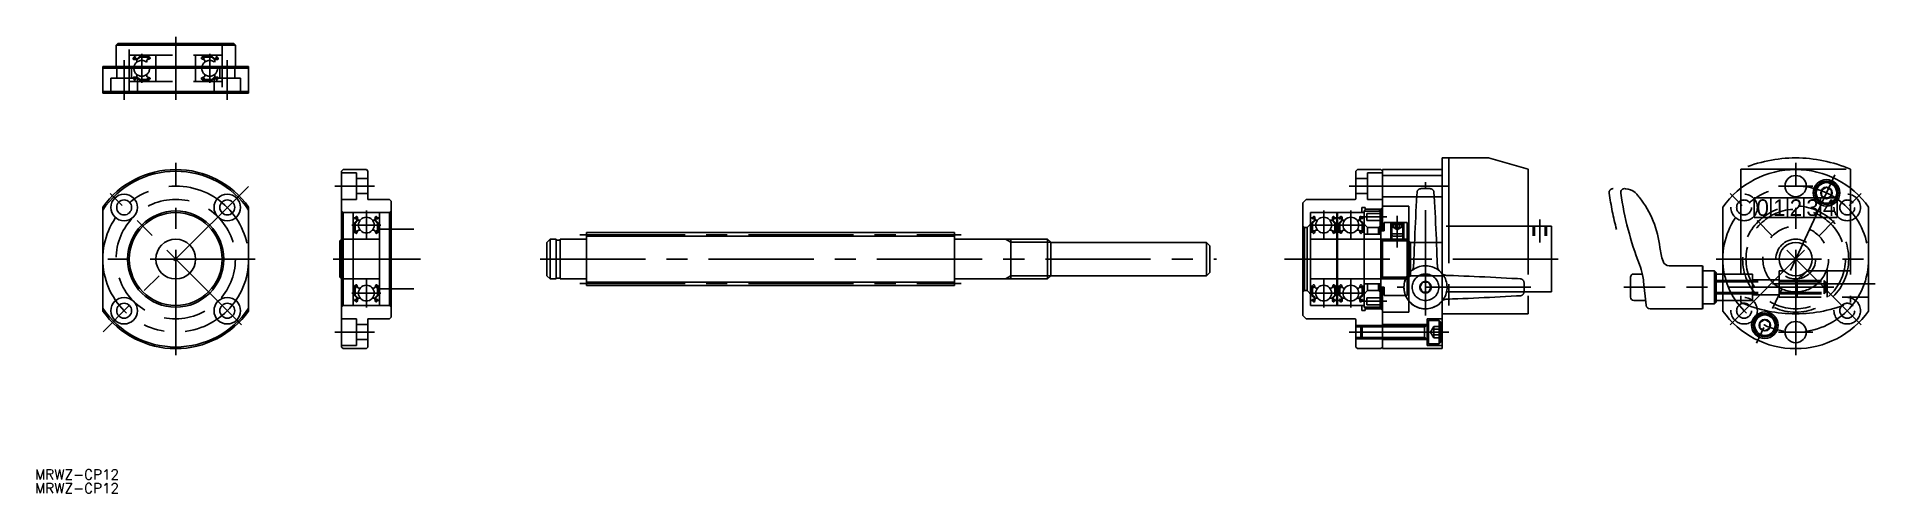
# Model space of a CAD drawing. Extents: x -42 to 513, y -71 to 67.
import ezdxf

# ---------------------------------------------------------------- set-up
doc = ezdxf.new("R2010")
doc.units = 0
for name, pattern in [('CENTER', [50.8, 31.75, -6.35, 6.35, -6.35]), ('DASHED', [19.05, 12.7, -6.35]), ('PHANTOM', [63.5, 31.75, -6.35, 6.35, -6.35, 6.35, -6.35])]:
    doc.linetypes.add(name, pattern=pattern)
doc.layers.get('0').update_dxf_attribs({"linetype": 'CONTINUOUS'})
doc.layers.add('CENTER', color=1, linetype='CENTER')
doc.styles.add('MS_明朝', font='txt', dxfattribs={"height": 2.5})
doc.styles.get("Standard").update_dxf_attribs({"font": 'txt.shx', "height": 3, "bigfont": 'bigfont.shx'})

msp = doc.modelspace()

# ---------------------------------------------------------------- linework, layer by layer
at = {"color": 7, "linetype": 'CONTINUOUS'}
for p, q in [((-18, 64.5), (-17.5, 65)), ((-18, 64.5), (18, 64.5)), ((-18, 64.5), (-18, 58)), ((-17.5, 65), (17.5, 65)), ((17.5, 65), (18, 64.5)), ((18, 64.5), (18, 58)), ((-22, 58), (22, 58)), ((-22, 50), (-22, 58)), ((22, 57.5), (-22, 57.5)), ((22, 58), (22, 50)), ((-22, 50.5), (22, 50.5)), ((-22, 50), (22, 50)), ((50.5, 27), (50, 26.5)), ((50, 26.5), (50, -26.5)), ((54.5, 26), (50, 26)), ((50.5, 27), (57.5, 27)), ((54.5, 26), (54.5, 18)), ((54.5, 24.25), (58, 24.25)), ((57.5, 27), (58, 26.5)), ((58, 26.5), (58, 18)), ((356.5, 27), (356, 26.5)), ((356, 26.5), (356, 18.3)), ((359.5, 24.25), (356, 24.25)), ((363.5, 27), (356.5, 27)), ((359.5, 18), (359.5, 26)), ((364, 26), (359.5, 26)), ((364, 26.5), (363.5, 27)), ((364, 8.5), (364, 27)), ((364, 27), (382, 27)), ((364, 25.2), (382, 25.2)), ((382, 27), (382, -27)), ((54.5, 18), (50, 18)), ((54.5, 19.75), (58, 19.75)), ((64.5, 18), (58, 18)), ((64.5, 18), (65, 17.5)), ((65, 17.5), (65, -17.5)), ((340, 17), (341, 18)), ((340, -17), (340, 17)), ((341, 18), (355.7, 18)), ((359.5, 19.75), (356, 19.75)), ((364, 18), (359.5, 18)), ((364, 18.8), (382, 18.8)), ((437.29, 21.21), (438.1, 21.07)), ((497.96, 21.67), (496.46, 20.8)), ((496.46, 20.8), (496.46, 19.07)), ((496.46, 19.07), (497.96, 18.21)), ((499.46, 20.8), (497.96, 21.67)), ((497.96, 18.21), (499.46, 19.07)), ((499.46, 19.07), (499.46, 20.8)), ((-22, 15.65), (-22, -15.65)), ((22, -15.65), (22, 15.65)), ((50.5, 14), (50, 14.5)), ((50.5, 14), (64.5, 14)), ((50.5, 14), (50.5, -14)), ((53.5, 13.7), (53.5, -13.7)), ((53.6, 12.45), (54.06, 12.45)), ((54.68, 11.68), (53.93, 10.93)), ((54.06, 12.45), (54.31, 12.75)), ((54.24, 12.04), (54.08, 12.17)), ((54.88, 11.6), (54.13, 10.85)), ((54.21, 12.32), (54.46, 12.62)), ((54.37, 12.19), (54.21, 12.32)), ((54.24, 12.04), (54.37, 12.19)), ((54.64, 12.56), (54.68, 11.68)), ((54.84, 12.58), (54.9, 11.84)), ((54.88, 12.07), (54.88, 11.6)), ((55, 11.75), (55.65, 11.75)), ((60, 11.75), (59.35, 11.75)), ((60.16, 12.58), (60.1, 11.84)), ((60.12, 12.07), (60.12, 11.6)), ((60.12, 11.6), (60.87, 10.85)), ((60.36, 12.56), (60.32, 11.68)), ((60.32, 11.68), (61.07, 10.93)), ((60.79, 12.32), (60.54, 12.62)), ((60.63, 12.19), (60.79, 12.32)), ((60.76, 12.04), (60.63, 12.19)), ((60.94, 12.45), (60.69, 12.75)), ((60.76, 12.04), (60.92, 12.17)), ((61.4, 12.45), (60.94, 12.45)), ((61.5, 13.7), (61.5, -13.7)), ((64.5, 14), (65, 14.5)), ((64.5, -14), (64.5, 14)), ((342.3, 14), (358.5, 14)), ((342.3, 14), (342.3, -14)), ((342.4, 12.45), (342.86, 12.45)), ((343.48, 11.68), (342.73, 10.93)), ((342.86, 12.45), (343.11, 12.75)), ((343.04, 12.04), (342.88, 12.17)), ((343.68, 11.6), (342.93, 10.85)), ((343.01, 12.32), (343.26, 12.62)), ((343.17, 12.19), (343.01, 12.32)), ((343.04, 12.04), (343.17, 12.19)), ((343.44, 12.56), (343.48, 11.68)), ((343.64, 12.58), (343.7, 11.84)), ((343.68, 12.07), (343.68, 11.6)), ((343.8, 11.75), (344.45, 11.75)), ((348.8, 11.75), (348.15, 11.75)), ((348.96, 12.58), (348.9, 11.84)), ((348.92, 12.07), (348.92, 11.6)), ((348.92, 11.6), (349.67, 10.85)), ((349.16, 12.56), (349.12, 11.68)), ((349.12, 11.68), (349.87, 10.93)), ((349.59, 12.32), (349.34, 12.62)), ((349.43, 12.19), (349.59, 12.32)), ((349.56, 12.04), (349.43, 12.19)), ((349.74, 12.45), (349.49, 12.75)), ((349.56, 12.04), (349.72, 12.17)), ((350.2, 12.45), (349.74, 12.45)), ((350.3, 13.7), (350.3, -13.7)), ((350.5, 13.7), (350.5, -13.7)), ((350.6, 12.45), (351.06, 12.45)), ((351.68, 11.68), (350.93, 10.93)), ((351.06, 12.45), (351.31, 12.75)), ((351.24, 12.04), (351.08, 12.17)), ((351.88, 11.6), (351.13, 10.85)), ((351.21, 12.32), (351.46, 12.62)), ((351.37, 12.19), (351.21, 12.32)), ((351.24, 12.04), (351.37, 12.19)), ((351.64, 12.56), (351.68, 11.68)), ((351.84, 12.58), (351.9, 11.84)), ((351.88, 12.07), (351.88, 11.6)), ((352, 11.75), (352.65, 11.75)), ((357, 11.75), (356.35, 11.75)), ((357.16, 12.58), (357.1, 11.84)), ((357.12, 12.07), (357.12, 11.6)), ((357.12, 11.6), (357.87, 10.85)), ((357.36, 12.56), (357.32, 11.68)), ((357.32, 11.68), (358.07, 10.93)), ((357.79, 12.32), (357.54, 12.62)), ((357.63, 12.19), (357.79, 12.32)), ((357.76, 12.04), (357.63, 12.19)), ((357.94, 12.45), (357.69, 12.75)), ((357.76, 12.04), (357.92, 12.17)), ((357.8, 15.5), (357.8, 14)), ((357.8, 15.5), (358.8, 15.5)), ((358.4, 12.45), (357.94, 12.45)), ((358.5, 14.5), (359, 15)), ((358.5, 14.5), (358.5, -14.5)), ((358.8, 15.5), (358.8, 14.8)), ((362.8, 15), (359, 15)), ((359.3, 13.75), (363.3, 13.75)), ((359.3, 13.75), (359.3, 11.65)), ((359.3, 11.65), (363.3, 11.65)), ((363.3, 14.5), (362.8, 15)), ((363.3, 14.5), (363.3, 7.5)), ((363.3, 14.46), (363.5, 14.46)), ((363.5, 15), (364, 15.5)), ((363.5, 15), (363.5, -15)), ((363.5, -15), (363.5, 15)), ((372, 16), (364, 16)), ((372, 16), (372, -16)), ((466.67, -15.65), (466.67, 15.65)), ((510.67, 15.65), (510.67, -15.65)), ((53.7, 8.15), (54, 8.15)), ((61.2, 6), (53.8, 6)), ((53.93, 10.93), (53.93, 8.55)), ((54, 8.15), (54.28, 7.82)), ((54.13, 10.85), (54.13, 8.55)), ((54.58, 8.55), (54.13, 8.55)), ((54.13, 8.35), (54.58, 8.35)), ((54.43, 7.75), (54.49, 7.75)), ((54.58, 8.35), (54.58, 8.55)), ((54.68, 7.88), (54.95, 8.62)), ((55.14, 8.75), (55.65, 8.75)), ((59.86, 8.75), (59.35, 8.75)), ((60.32, 7.88), (60.05, 8.62)), ((60.42, 8.55), (60.87, 8.55)), ((60.42, 8.35), (60.42, 8.55)), ((60.87, 8.35), (60.42, 8.35)), ((60.57, 7.75), (60.51, 7.75)), ((61, 8.15), (60.72, 7.82)), ((60.87, 10.85), (60.87, 8.55)), ((61.3, 8.15), (61, 8.15)), ((61.07, 10.93), (61.07, 8.55)), ((111.94, 5), (112.94, 6)), ((112.94, 6), (112.94, -6)), ((112.94, 6), (114.79, 6)), ((114.79, -6), (114.79, 6)), ((115.94, 5.75), (114.79, 5.75)), ((115.94, -6), (115.94, 6)), ((115.94, 6), (123.64, 6)), ((123.94, -8), (123.94, 8)), ((234.94, 8), (123.94, 8)), ((123.94, 6.3), (123.94, 8)), ((234.94, 8), (234.94, -8)), ((235.24, 6), (262.99, 6)), ((251.94, -6), (251.94, 6)), ((262.99, 6), (262.99, -6)), ((262.99, 6), (263.94, 5.05)), ((340.5, 9.5), (340, 10)), ((340.5, -9.5), (340.5, 9.5)), ((340.5, 9.5), (341.3, 9.5)), ((341.3, 9.5), (342.3, 10.5)), ((341.3, -9.5), (341.3, 9.5)), ((342.5, 8.15), (342.8, 8.15)), ((350, 6), (342.6, 6)), ((342.73, 10.93), (342.73, 8.55)), ((342.8, 8.15), (343.08, 7.82)), ((342.93, 10.85), (342.93, 8.55)), ((343.38, 8.55), (342.93, 8.55)), ((342.93, 8.35), (343.38, 8.35)), ((343.23, 7.75), (343.29, 7.75)), ((343.38, 8.35), (343.38, 8.55)), ((343.48, 7.88), (343.75, 8.62)), ((343.94, 8.75), (344.45, 8.75)), ((348.66, 8.75), (348.15, 8.75)), ((349.12, 7.88), (348.85, 8.62)), ((349.22, 8.35), (349.22, 8.55)), ((349.22, 8.55), (349.67, 8.55)), ((349.67, 8.35), (349.22, 8.35)), ((349.37, 7.75), (349.31, 7.75)), ((349.8, 8.15), (349.52, 7.82)), ((349.67, 10.85), (349.67, 8.55)), ((350.1, 8.15), (349.8, 8.15)), ((349.87, 10.93), (349.87, 8.55)), ((350.3, 8), (350.5, 8)), ((350.3, 6), (350.5, 6)), ((350.7, 8.15), (351, 8.15)), ((358.2, 6), (350.8, 6)), ((350.93, 10.93), (350.93, 8.55)), ((351, 8.15), (351.28, 7.82)), ((351.13, 10.85), (351.13, 8.55)), ((351.58, 8.55), (351.13, 8.55)), ((351.13, 8.35), (351.58, 8.35)), ((351.43, 7.75), (351.49, 7.75)), ((351.58, 8.35), (351.58, 8.55)), ((351.68, 7.88), (351.95, 8.62)), ((352.14, 8.75), (352.65, 8.75)), ((356.86, 8.75), (356.35, 8.75)), ((357.32, 7.88), (357.05, 8.62)), ((357.42, 8.35), (357.42, 8.55)), ((357.42, 8.55), (357.87, 8.55)), ((357.87, 8.35), (357.42, 8.35)), ((357.57, 7.75), (357.51, 7.75)), ((358, 8.15), (357.72, 7.82)), ((357.87, 10.85), (357.87, 8.55)), ((358.3, 8.15), (358, 8.15)), ((358.07, 10.93), (358.07, 8.55)), ((359.5, 9.5), (358.5, 10.5)), ((358.5, 7.5), (363.5, 7.5)), ((358.5, 6), (363.5, 6)), ((359.5, 9.5), (362.8, 9.5)), ((359.5, 9.5), (359.5, 7.5)), ((362.8, 9.5), (363.3, 10)), ((362.8, 9.5), (362.8, 7.5)), ((363.5, 8.5), (364.5, 8.5)), ((363.5, 6), (364.04, 5.46)), ((364.5, 11), (371.5, 11)), ((364.5, 11), (364.5, 8.5)), ((366.88, 10.88), (366.5, 10.5)), ((370.5, 10.5), (366.5, 10.5)), ((366.5, 10.5), (366.5, 7.63)), ((370.5, 7.63), (366.5, 7.63)), ((367.25, 6.88), (366.5, 7.63)), ((366.88, 11), (366.88, 10.88)), ((366.88, 10.88), (370.12, 10.88)), ((366.88, 7.25), (366.88, 5.46)), ((367.25, 6.88), (369.75, 6.88)), ((369.75, 6.88), (370.5, 7.63)), ((370.12, 11), (370.12, 10.88)), ((370.12, 10.88), (370.5, 10.5)), ((370.12, 7.25), (370.12, 5.46)), ((370.5, 10.5), (370.5, 7.63)), ((371.5, 11), (371.5, -11)), ((111.94, -5), (111.94, 5)), ((263.94, -5.05), (263.94, 5.05)), ((263.94, 5), (310.94, 5)), ((310.94, 5), (310.94, -5)), ((310.94, 5), (311.94, 4)), ((311.94, -4), (311.94, 4)), ((364.04, 5.46), (371.5, 5.46)), ((364.04, 5.46), (364.04, -5.46)), ((372.5, 5), (372, 5.5)), ((372.5, 5), (382, 5)), ((372.5, 5), (372.5, -5)), ((111.94, -5), (112.94, -6)), ((262.99, -6), (263.94, -5.05)), ((310.94, -5), (263.94, -5)), ((310.94, -5), (311.94, -4)), ((363.5, -6), (364.04, -5.46)), ((364.04, -5.46), (371.5, -5.46)), ((372.5, -5), (372, -5.5)), ((372.5, -5), (382, -5)), ((438.87, -11.5), (438.87, -5.5)), ((439.87, -4.5), (442.42, -4.5)), ((460.58, -2), (450.54, -2)), ((460.58, -15), (460.58, -2)), ((460.67, -2.2), (460.58, -2)), ((460.67, -2.2), (460.67, -14.8)), ((464.17, -3.5), (460.67, -3.5)), ((464.17, -13.5), (464.17, -3.5)), ((464.67, -4), (464.17, -3.5)), ((464.67, -4), (464.67, -13)), ((466.67, -4.5), (464.67, -4.5)), ((53.7, -8.15), (54, -8.15)), ((61.2, -6), (53.8, -6)), ((53.93, -10.93), (53.93, -8.55)), ((54.68, -11.68), (53.93, -10.93)), ((54, -8.15), (54.28, -7.82)), ((54.13, -8.35), (54.58, -8.35)), ((54.13, -10.85), (54.13, -8.55)), ((54.58, -8.55), (54.13, -8.55)), ((54.88, -11.6), (54.13, -10.85)), ((54.43, -7.75), (54.49, -7.75)), ((54.58, -8.35), (54.58, -8.55)), ((54.68, -7.88), (54.95, -8.62)), ((55.14, -8.75), (55.65, -8.75)), ((59.86, -8.75), (59.35, -8.75)), ((60.32, -7.88), (60.05, -8.62)), ((60.12, -11.6), (60.87, -10.85)), ((60.32, -11.68), (61.07, -10.93)), ((60.42, -8.35), (60.42, -8.55)), ((60.87, -8.35), (60.42, -8.35)), ((60.42, -8.55), (60.87, -8.55)), ((60.57, -7.75), (60.51, -7.75)), ((61, -8.15), (60.72, -7.82)), ((60.87, -10.85), (60.87, -8.55)), ((61.3, -8.15), (61, -8.15)), ((61.07, -10.93), (61.07, -8.55)), ((114.79, -6), (112.94, -6)), ((115.94, -5.75), (114.79, -5.75)), ((123.64, -6), (115.94, -6)), ((234.94, -8), (123.94, -8)), ((234.94, -8), (234.94, -6.3)), ((235.24, -6), (262.99, -6)), ((340.5, -9.5), (340, -10)), ((340.5, -9.5), (341.3, -9.5)), ((341.3, -9.5), (342.3, -10.5)), ((342.5, -8.15), (342.8, -8.15)), ((350, -6), (342.6, -6)), ((342.73, -10.93), (342.73, -8.55)), ((343.48, -11.68), (342.73, -10.93)), ((342.8, -8.15), (343.08, -7.82)), ((342.93, -8.35), (343.38, -8.35)), ((343.38, -8.55), (342.93, -8.55)), ((342.93, -10.85), (342.93, -8.55)), ((343.68, -11.6), (342.93, -10.85)), ((343.23, -7.75), (343.29, -7.75)), ((343.38, -8.35), (343.38, -8.55)), ((343.48, -7.88), (343.75, -8.62)), ((343.94, -8.75), (344.45, -8.75)), ((348.66, -8.75), (348.15, -8.75)), ((349.12, -7.88), (348.85, -8.62)), ((348.92, -11.6), (349.67, -10.85)), ((349.12, -11.68), (349.87, -10.93)), ((349.22, -8.35), (349.22, -8.55)), ((349.67, -8.35), (349.22, -8.35)), ((349.22, -8.55), (349.67, -8.55)), ((349.37, -7.75), (349.31, -7.75)), ((349.8, -8.15), (349.52, -7.82)), ((349.67, -10.85), (349.67, -8.55)), ((350.1, -8.15), (349.8, -8.15)), ((349.87, -10.93), (349.87, -8.55)), ((350.3, -6), (350.5, -6)), ((350.3, -8), (350.5, -8)), ((350.7, -8.15), (351, -8.15)), ((358.2, -6), (350.8, -6)), ((350.93, -10.93), (350.93, -8.55)), ((351.68, -11.68), (350.93, -10.93)), ((351, -8.15), (351.28, -7.82)), ((351.13, -8.35), (351.58, -8.35)), ((351.58, -8.55), (351.13, -8.55)), ((351.13, -10.85), (351.13, -8.55)), ((351.88, -11.6), (351.13, -10.85)), ((351.43, -7.75), (351.49, -7.75)), ((351.58, -8.35), (351.58, -8.55)), ((351.68, -7.88), (351.95, -8.62)), ((352.14, -8.75), (352.65, -8.75)), ((356.86, -8.75), (356.35, -8.75)), ((357.32, -7.88), (357.05, -8.62)), ((357.12, -11.6), (357.87, -10.85)), ((357.32, -11.68), (358.07, -10.93)), ((357.42, -8.35), (357.42, -8.55)), ((357.87, -8.35), (357.42, -8.35)), ((357.42, -8.55), (357.87, -8.55)), ((357.57, -7.75), (357.51, -7.75)), ((358, -8.15), (357.72, -7.82)), ((357.87, -10.85), (357.87, -8.55)), ((358.3, -8.15), (358, -8.15)), ((358.07, -10.93), (358.07, -8.55)), ((358.5, -6), (363.5, -6)), ((358.5, -7.5), (363.5, -7.5)), ((359.5, -9.5), (358.5, -10.5)), ((359.5, -9.5), (359.5, -7.5)), ((359.5, -9.5), (362.8, -9.5)), ((362.8, -9.5), (362.8, -7.5)), ((362.8, -9.5), (363.3, -10)), ((363.3, -14.5), (363.3, -7.5)), ((363.5, -8.5), (364.5, -8.5)), ((364, -27), (364, -8.5)), ((364.5, -8.5), (364.5, -11)), ((364.5, -11), (371.5, -11)), ((443.55, -13.93), (442.79, -6.75)), ((50.5, -14), (50, -14.5)), ((64.5, -14), (50.5, -14)), ((53.6, -12.45), (54.06, -12.45)), ((54.06, -12.45), (54.31, -12.75)), ((54.24, -12.04), (54.08, -12.17)), ((54.37, -12.19), (54.21, -12.32)), ((54.21, -12.32), (54.46, -12.62)), ((54.24, -12.04), (54.37, -12.19)), ((54.64, -12.56), (54.68, -11.68)), ((54.84, -12.58), (54.9, -11.84)), ((54.88, -12.07), (54.88, -11.6)), ((55, -11.75), (55.65, -11.75)), ((60, -11.75), (59.35, -11.75)), ((60.16, -12.58), (60.1, -11.84)), ((60.12, -12.07), (60.12, -11.6)), ((60.36, -12.56), (60.32, -11.68)), ((60.79, -12.32), (60.54, -12.62)), ((60.76, -12.04), (60.63, -12.19)), ((60.63, -12.19), (60.79, -12.32)), ((60.94, -12.45), (60.69, -12.75)), ((60.76, -12.04), (60.92, -12.17)), ((61.4, -12.45), (60.94, -12.45)), ((64.5, -14), (65, -14.5)), ((342.3, -14), (358.5, -14)), ((342.4, -12.45), (342.86, -12.45)), ((342.86, -12.45), (343.11, -12.75)), ((343.04, -12.04), (342.88, -12.17)), ((343.17, -12.19), (343.01, -12.32)), ((343.01, -12.32), (343.26, -12.62)), ((343.04, -12.04), (343.17, -12.19)), ((343.44, -12.56), (343.48, -11.68)), ((343.64, -12.58), (343.7, -11.84)), ((343.68, -12.07), (343.68, -11.6)), ((343.8, -11.75), (344.45, -11.75)), ((348.8, -11.75), (348.15, -11.75)), ((348.96, -12.58), (348.9, -11.84)), ((348.92, -12.07), (348.92, -11.6)), ((349.16, -12.56), (349.12, -11.68)), ((349.59, -12.32), (349.34, -12.62)), ((349.56, -12.04), (349.43, -12.19)), ((349.43, -12.19), (349.59, -12.32)), ((349.74, -12.45), (349.49, -12.75)), ((349.56, -12.04), (349.72, -12.17)), ((350.2, -12.45), (349.74, -12.45)), ((350.6, -12.45), (351.06, -12.45)), ((351.06, -12.45), (351.31, -12.75)), ((351.24, -12.04), (351.08, -12.17)), ((351.37, -12.19), (351.21, -12.32)), ((351.21, -12.32), (351.46, -12.62)), ((351.24, -12.04), (351.37, -12.19)), ((351.64, -12.56), (351.68, -11.68)), ((351.84, -12.58), (351.9, -11.84)), ((351.88, -12.07), (351.88, -11.6)), ((352, -11.75), (352.65, -11.75)), ((357, -11.75), (356.35, -11.75)), ((357.16, -12.58), (357.1, -11.84)), ((357.12, -12.07), (357.12, -11.6)), ((357.36, -12.56), (357.32, -11.68)), ((357.79, -12.32), (357.54, -12.62)), ((357.76, -12.04), (357.63, -12.19)), ((357.63, -12.19), (357.79, -12.32)), ((357.94, -12.45), (357.69, -12.75)), ((357.76, -12.04), (357.92, -12.17)), ((357.8, -15.5), (357.8, -14)), ((357.8, -15.5), (358.8, -15.5)), ((358.4, -12.45), (357.94, -12.45)), ((358.5, -14.5), (359, -15)), ((358.8, -15.5), (358.8, -14.8)), ((362.8, -15), (359, -15)), ((359.3, -13.75), (359.3, -11.65)), ((359.3, -11.65), (363.3, -11.65)), ((359.3, -13.75), (363.3, -13.75)), ((363.3, -14.5), (362.8, -15)), ((363.3, -14.46), (363.5, -14.46)), ((363.5, -15), (364, -15.5)), ((372, -16), (364, -16)), ((439.87, -12.5), (443.4, -12.5)), ((444.74, -15), (460.58, -15)), ((460.58, -15), (460.67, -14.8)), ((464.17, -13.5), (460.67, -13.5)), ((464.67, -13), (464.17, -13.5)), ((466.67, -12.5), (464.67, -12.5)), ((54.5, -18), (50, -18)), ((54.5, -18), (54.5, -26)), ((54.5, -19.75), (58, -19.75)), ((64.5, -18), (58, -18)), ((58, -18), (58, -26.5)), ((65, -17.5), (64.5, -18)), ((341, -18), (340, -17)), ((341, -18), (355.7, -18)), ((356, -18.3), (356, -26.5)), ((356, -20.38), (357.5, -20.38)), ((357.88, -20), (357.5, -20.38)), ((357.5, -20.38), (357.5, -23.62)), ((357.88, -20), (357.88, -24)), ((377.3, -20), (357.88, -20)), ((377.5, -19.75), (364, -19.75)), ((376.7, -24), (376.7, -20)), ((377.5, -18), (382, -18)), ((377.5, -18), (377.5, -26)), ((377.9, -18.5), (377.5, -18.9)), ((377.9, -25.5), (377.9, -18.5)), ((381.1, -18.5), (377.9, -18.5)), ((381.1, -25.5), (381.1, -18.5)), ((381.1, -18.5), (381.5, -18.9)), ((381.5, -25.1), (381.5, -18.9)), ((479.37, -18.21), (477.87, -19.07)), ((477.87, -19.07), (477.87, -20.8)), ((477.87, -20.8), (479.37, -21.67)), ((480.87, -19.07), (479.37, -18.21)), ((479.37, -21.67), (480.87, -20.8)), ((480.87, -20.8), (480.87, -19.07)), ((54.5, -26), (50, -26)), ((50.5, -27), (50, -26.5)), ((57.5, -27), (50.5, -27)), ((54.5, -24.25), (58, -24.25)), ((58, -26.5), (57.5, -27)), ((356, -23.62), (357.5, -23.62)), ((356.5, -27), (356, -26.5)), ((363.5, -27), (356.5, -27)), ((357.5, -23.62), (357.88, -24)), ((377.3, -24), (357.88, -24)), ((363.5, -27), (364, -26.5)), ((377.5, -24.25), (364, -24.25)), ((382, -27), (364, -27)), ((377.5, -25.1), (377.9, -25.5)), ((377.5, -26), (382, -26)), ((381.1, -25.5), (377.9, -25.5)), ((381.5, -25.1), (381.1, -25.5))]:
    msp.add_line(p, q, dxfattribs=at)
at = {"color": 3, "linetype": 'DASHED'}
for p, q in [((-14, 64.5), (-14.5, 65)), ((-14, 50.5), (-14, 64.5)), ((-13.7, 61.5), (13.7, 61.5)), ((-12.45, 61.4), (-12.45, 60.94)), ((-11.68, 60.32), (-10.93, 61.07)), ((-10.93, 61.07), (-8.55, 61.07)), ((-8.15, 61.3), (-8.15, 61)), ((-6, 61.2), (-6, 53.8)), ((6, 61.2), (6, 53.8)), ((8.15, 61.3), (8.15, 61)), ((10.93, 61.07), (8.55, 61.07)), ((11.68, 60.32), (10.93, 61.07)), ((12.45, 61.4), (12.45, 60.94)), ((14, 64.5), (14.5, 65)), ((14, 64.5), (14, 50.5)), ((-17.81, 54.5), (-17.81, 58)), ((-13.31, 54.5), (-13.31, 58)), ((-12.45, 60.94), (-12.75, 60.69)), ((-12.32, 60.79), (-12.62, 60.54)), ((-12.58, 60.16), (-11.84, 60.1)), ((-12.56, 60.36), (-11.68, 60.32)), ((-12.19, 60.63), (-12.32, 60.79)), ((-12.04, 60.76), (-12.19, 60.63)), ((-12.04, 60.76), (-12.17, 60.92)), ((-12.07, 60.12), (-11.6, 60.12)), ((-11.75, 60), (-11.75, 59.35)), ((-11.75, 55), (-11.75, 55.65)), ((-11.6, 60.12), (-10.85, 60.87)), ((-10.85, 60.87), (-8.55, 60.87)), ((-8.75, 59.86), (-8.75, 59.35)), ((-8.75, 55.14), (-8.75, 55.65)), ((-7.88, 60.32), (-8.62, 60.05)), ((-8.55, 60.42), (-8.55, 60.87)), ((-8.35, 60.42), (-8.55, 60.42)), ((-8.35, 60.87), (-8.35, 60.42)), ((-8.15, 61), (-7.82, 60.72)), ((-7.75, 60.57), (-7.75, 60.51)), ((7.75, 60.57), (7.75, 60.51)), ((8.15, 61), (7.82, 60.72)), ((7.88, 60.32), (8.62, 60.05)), ((8.35, 60.87), (8.35, 60.42)), ((8.35, 60.42), (8.55, 60.42)), ((10.85, 60.87), (8.55, 60.87)), ((8.55, 60.42), (8.55, 60.87)), ((8.75, 59.86), (8.75, 59.35)), ((8.75, 55.14), (8.75, 55.65)), ((11.6, 60.12), (10.85, 60.87)), ((12.07, 60.12), (11.6, 60.12)), ((12.56, 60.36), (11.68, 60.32)), ((11.75, 60), (11.75, 59.35)), ((11.75, 55), (11.75, 55.65)), ((12.58, 60.16), (11.84, 60.1)), ((12.04, 60.76), (12.17, 60.92)), ((12.04, 60.76), (12.19, 60.63)), ((12.19, 60.63), (12.32, 60.79)), ((12.32, 60.79), (12.62, 60.54)), ((12.45, 60.94), (12.75, 60.69)), ((13.31, 54.5), (13.31, 58)), ((17.81, 54.5), (17.81, 58)), ((-19.56, 54.5), (-11.56, 54.5)), ((-19.56, 54.5), (-19.56, 50)), ((-14, 50.5), (-14.5, 50)), ((-13.7, 53.5), (13.7, 53.5)), ((-12.45, 54.06), (-12.75, 54.31)), ((-12.32, 54.21), (-12.62, 54.46)), ((-12.58, 54.84), (-11.84, 54.9)), ((-12.56, 54.64), (-11.68, 54.68)), ((-12.45, 53.6), (-12.45, 54.06)), ((-12.19, 54.37), (-12.32, 54.21)), ((-12.04, 54.24), (-12.19, 54.37)), ((-12.04, 54.24), (-12.17, 54.08)), ((-12.07, 54.88), (-11.6, 54.88)), ((-11.68, 54.68), (-10.93, 53.93)), ((-11.6, 54.88), (-10.85, 54.13)), ((-11.56, 54.5), (-11.56, 50)), ((-10.93, 53.93), (-8.55, 53.93)), ((-10.85, 54.13), (-8.55, 54.13)), ((-7.88, 54.68), (-8.62, 54.95)), ((-8.35, 54.58), (-8.55, 54.58)), ((-8.55, 54.58), (-8.55, 54.13)), ((-8.35, 54.13), (-8.35, 54.58)), ((-8.15, 54), (-7.82, 54.28)), ((-8.15, 53.7), (-8.15, 54)), ((-7.75, 54.43), (-7.75, 54.49)), ((7.75, 54.43), (7.75, 54.49)), ((8.15, 54), (7.82, 54.28)), ((7.88, 54.68), (8.62, 54.95)), ((8.15, 53.7), (8.15, 54)), ((8.35, 54.13), (8.35, 54.58)), ((8.35, 54.58), (8.55, 54.58)), ((8.55, 54.58), (8.55, 54.13)), ((10.85, 54.13), (8.55, 54.13)), ((10.93, 53.93), (8.55, 53.93)), ((11.6, 54.88), (10.85, 54.13)), ((11.68, 54.68), (10.93, 53.93)), ((19.56, 54.5), (11.56, 54.5)), ((11.56, 54.5), (11.56, 50)), ((12.07, 54.88), (11.6, 54.88)), ((12.56, 54.64), (11.68, 54.68)), ((12.58, 54.84), (11.84, 54.9)), ((12.04, 54.24), (12.19, 54.37)), ((12.04, 54.24), (12.17, 54.08)), ((12.19, 54.37), (12.32, 54.21)), ((12.32, 54.21), (12.62, 54.46)), ((12.45, 54.06), (12.75, 54.31)), ((12.45, 53.6), (12.45, 54.06)), ((14, 50.5), (14.5, 50)), ((19.56, 54.5), (19.56, 50)), ((367.35, 9.38), (367.35, 10.88)), ((367.35, 9.38), (369.65, 9.38)), ((368.5, 8.8), (367.5, 9.38)), ((367.92, 10.88), (367.92, 9.38)), ((369.5, 9.38), (368.5, 8.8)), ((369.08, 10.88), (369.08, 9.38)), ((369.65, 9.38), (369.65, 10.88)), ((475.67, -4.5), (466.67, -4.5)), ((475.67, -12.5), (475.67, -4.5)), ((483.67, -11.5), (483.67, -3.5)), ((483.67, -3.5), (485.09, -3.5)), ((490.14, -5.2), (489.14, -6.2)), ((490.54, -5.2), (490.14, -5.2)), ((492.24, -3.5), (490.54, -5.2)), ((492.24, -3.5), (510.67, -3.5)), ((498.14, -3.5), (498.14, -11.5)), ((464.67, -6.5), (498.14, -6.5)), ((464.67, -6.88), (498.14, -6.88)), ((464.67, -10.12), (498.14, -10.12)), ((464.67, -10.5), (498.14, -10.5)), ((475.67, -6.25), (483.67, -6.25)), ((475.67, -10.75), (483.67, -10.75)), ((489.14, -6.2), (489.14, -11.5)), ((497.29, -10.5), (497.29, -6.5)), ((497.67, -6.88), (497.29, -6.5)), ((497.29, -10.5), (497.67, -10.12)), ((497.67, -10.12), (497.67, -6.88)), ((475.67, -12.5), (466.67, -12.5)), ((483.67, -11.5), (510.67, -11.5)), ((379.5, -20.27), (378.5, -22)), ((379.5, -23.73), (378.5, -22)), ((381.5, -20.27), (379.5, -20.27)), ((379.5, -20.27), (379.5, -23.73)), ((381.5, -21.13), (379.5, -21.13)), ((381.5, -22.87), (379.5, -22.87)), ((381.5, -23.73), (379.5, -23.73))]:
    msp.add_line(p, q, dxfattribs=at)
at = {"color": 3, "linetype": 'PHANTOM'}
for p, q in [((382, 30.5), (396, 30.5)), ((382, 30.5), (382, 27)), ((384, 30.5), (384, -16.5)), ((396, 30.5), (408, 27.06)), ((377, -17), (377, 23.23)), ((408, 27.06), (408, -16.5)), ((472.17, 27.06), (505.17, 27.06)), ((472.17, 27.06), (472.17, -13.1)), ((505.17, 27.06), (505.17, -13.1)), ((378.35, 21.23), (375.65, 21.23)), ((476.17, 18.5), (501.17, 18.5)), ((476.17, 18.5), (476.17, 12.5)), ((481.17, 18.5), (481.17, 12.5)), ((486.17, 18.5), (486.17, 12.5)), ((491.17, 18.5), (491.17, 12.5)), ((496.17, 18.5), (496.17, 12.5)), ((501.17, 18.5), (501.17, 12.5)), ((411.5, 11.9), (411.5, 5)), ((476.17, 12.5), (501.17, 12.5)), ((49.5, 5.5), (50, 6)), ((61.5, 6), (50, 6)), ((50, 6), (50, -6)), ((71.8, 9), (61.5, 9)), ((415, 9.9), (382, 9.9)), ((409.5, 9.9), (409.5, 7)), ((409.88, 9.9), (409.88, 7)), ((413.12, 9.9), (413.12, 7)), ((413.5, 9.9), (413.5, 7)), ((415, 9.9), (415, -9.9)), ((49.5, 5.5), (49.5, -5.5)), ((49.5, -5.5), (50, -6)), ((61.5, -6), (50, -6)), ((71.8, -9), (61.5, -9)), ((408.73, -8.5), (368.5, -8.5)), ((376.13, -7), (375.27, -8.5)), ((375.27, -8.5), (376.13, -10)), ((377.87, -7), (376.13, -7)), ((376.13, -10), (377.87, -10)), ((378.73, -8.5), (377.87, -7)), ((377.87, -10), (378.73, -8.5)), ((415, -9.9), (382, -9.9)), ((406.73, -9.85), (406.73, -7.15)), ((382, -16.5), (408, -16.5))]:
    msp.add_line(p, q, dxfattribs=at)
at = {"color": 3, "linetype": 'CONTINUOUS'}
for p, q in [((358.5, 14.46), (363.3, 14.46)), ((359, 15), (358.8, 15)), ((363.5, 15), (362.8, 15)), ((234.94, 6.92), (123.94, 6.92)), ((251.94, 5.06), (250.31, 6)), ((371.5, 6), (363.5, 6)), ((366.5, 11), (366.5, 10.5)), ((366.5, 7.63), (366.5, 5.46)), ((366.88, 10.88), (366.88, 7.25)), ((370.12, 10.88), (370.12, 7.25)), ((370.5, 11), (370.5, 10.5)), ((370.5, 7.63), (370.5, 5.46)), ((251.94, 5.05), (263.94, 5.05)), ((251.94, -5.05), (250.3, -6)), ((251.94, -5.05), (263.94, -5.05)), ((234.94, -6.92), (123.94, -6.92)), ((371.5, -6), (363.5, -6)), ((358.5, -14.46), (363.3, -14.46)), ((359, -15), (358.8, -15)), ((363.5, -15), (362.8, -15)), ((356, -20), (357.88, -20)), ((376.7, -20.38), (357.5, -20.38)), ((377.4, -19.97), (376.7, -20.38)), ((356, -24), (357.88, -24)), ((376.7, -23.62), (357.5, -23.62)), ((377.4, -24.03), (376.7, -23.62))]:
    msp.add_line(p, q, dxfattribs=at)
at = {"color": 3, "linetype": 'PHANTOM', "flags": 128}
for points in [[(374.45, 20.1), (374.4, 19.23), (374.31, 17.59), (374.22, 15.95), (374.13, 14.31), (374.05, 12.68), (373.97, 11.06), (373.89, 9.45), (373.82, 7.84), (373.74, 6.23), (373.68, 4.64), (373.61, 3.06), (373.55, 1.48), (373.49, -0.09), (373.45, -1.18)], [(380.55, -1.18), (380.52, -0.36), (380.46, 1.21), (380.4, 2.78), (380.34, 4.37), (380.27, 5.96), (380.2, 7.56), (380.12, 9.16), (380.05, 10.78), (379.97, 12.4), (379.88, 14.03), (379.8, 15.66), (379.71, 17.3), (379.62, 18.95), (379.55, 20.1)], [(405.6, -5.95), (404.73, -5.9), (403.09, -5.81), (401.45, -5.72), (399.81, -5.63), (398.18, -5.55), (396.56, -5.47), (394.95, -5.39), (393.34, -5.32), (391.73, -5.24), (390.14, -5.18), (388.56, -5.11), (386.98, -5.05), (385.41, -4.99), (384.32, -4.95)], [(384.32, -12.05), (385.14, -12.02), (386.71, -11.96), (388.28, -11.9), (389.87, -11.84), (391.46, -11.77), (393.06, -11.7), (394.66, -11.62), (396.28, -11.55), (397.9, -11.47), (399.53, -11.38), (401.16, -11.3), (402.8, -11.21), (404.45, -11.12), (405.6, -11.05)]]:
    msp.add_lwpolyline(points, dxfattribs=at)
at = {"color": 3, "linetype": 'DASHED'}
for centre, radius in [((-10.25, 57.5), 2.38), ((10.25, 57.5), 2.38), ((0, 0), 18), ((473.11, 15.56), 4), ((473.11, 15.56), 2.25), ((504.22, 15.56), 4), ((504.22, 15.56), 2.25), ((488.67, 0), 16), ((488.67, 0), 15), ((488.67, 0), 6), ((473.11, -15.56), 4), ((473.11, -15.56), 2.25), ((504.22, -15.56), 4), ((504.22, -15.56), 2.25)]:
    msp.add_circle(centre, radius, dxfattribs=at)
at = {"color": 7, "linetype": 'CONTINUOUS'}
for centre, radius in [((488.67, 22), 3.2), ((497.96, 19.94), 4), ((497.96, 19.94), 3.5), ((497.96, 19.94), 3.1), ((-15.56, 15.56), 4), ((-15.56, 15.56), 2.25), ((15.56, 15.56), 4), ((15.56, 15.56), 2.25), ((497.96, 19.94), 1.73), ((0, 0), 14.5), ((0, 0), 14), ((57.5, 10.25), 2.38), ((346.3, 10.25), 2.38), ((354.5, 10.25), 2.38), ((0, 0), 6), ((488.67, 0), 5), ((57.5, -10.25), 2.38), ((346.3, -10.25), 2.38), ((354.5, -10.25), 2.38), ((-15.56, -15.56), 4), ((-15.56, -15.56), 2.25), ((15.56, -15.56), 4), ((15.56, -15.56), 2.25), ((479.37, -19.94), 4), ((479.37, -19.94), 3.5), ((479.37, -19.94), 3.1), ((479.37, -19.94), 1.73), ((488.67, -22), 3.2)]:
    msp.add_circle(centre, radius, dxfattribs=at)
at = {"color": 3, "linetype": 'PHANTOM'}
for centre, radius in [((488.67, 0), 9.9), ((377, -8.5), 4), ((377, -8.5), 1.73)]:
    msp.add_circle(centre, radius, dxfattribs=at)
at = {"color": 3, "linetype": 'DASHED'}
for centre, radius, start, end in [((-13.7, 61.2), 0.3, 90, 180), ((-12.55, 61.4), 0.1, 0, 90), ((-8.55, 60.87), 0.2, 0, 90), ((-7.95, 61.3), 0.2, 90, 180), ((-6.3, 61.2), 0.3, 360, 90), ((6.3, 61.2), 0.3, 90, 180), ((7.95, 61.3), 0.2, 0, 90), ((8.55, 60.87), 0.2, 90, 180), ((12.55, 61.4), 0.1, 90, 180), ((13.7, 61.2), 0.3, 360, 90), ((-12.55, 60.46), 0.3, 129.998, 265.0032), ((-12.56, 60.46), 0.1, 129.9978, 267.1802), ((-12.32, 60.79), 0.2, 39.9137, 129.998), ((-11.85, 60), 0.1, 0, 85.0032), ((-8.55, 59.86), 0.2, 110.0084, 180), ((-7.95, 60.51), 0.2, 290.0084, 0), ((-7.95, 60.57), 0.2, 0, 50.0048), ((7.95, 60.57), 0.2, 129.9952, 180), ((7.95, 60.51), 0.2, 180, 249.9916), ((8.55, 59.86), 0.2, 0, 69.9916), ((11.85, 60), 0.1, 94.9968, 180), ((12.32, 60.79), 0.2, 50.002, 140.0863), ((12.56, 60.46), 0.1, 272.8198, 50.0022), ((12.55, 60.46), 0.3, 274.9968, 50.002), ((-13.7, 53.8), 0.3, 180, 270), ((-12.55, 54.54), 0.3, 94.9968, 230.002), ((-12.56, 54.54), 0.1, 92.8198, 230.0022), ((-12.55, 53.6), 0.1, 270, 0), ((-12.32, 54.21), 0.2, 230.002, 320.0863), ((-11.85, 55), 0.1, 274.9968, 0), ((-8.55, 55.14), 0.2, 180, 249.9916), ((-8.55, 54.13), 0.2, 270, 0), ((-7.95, 53.7), 0.2, 180, 270), ((-7.95, 54.49), 0.2, 0, 69.9916), ((-7.95, 54.43), 0.2, 309.9952, 0), ((-6.3, 53.8), 0.3, 270, 0), ((6.3, 53.8), 0.3, 180, 270), ((7.95, 54.49), 0.2, 110.0084, 180), ((7.95, 54.43), 0.2, 180, 230.0048), ((7.95, 53.7), 0.2, 270, 0), ((8.55, 54.13), 0.2, 180, 270), ((8.55, 55.14), 0.2, 290.0084, 0), ((11.85, 55), 0.1, 180, 265.0032), ((12.32, 54.21), 0.2, 219.9137, 309.998), ((12.55, 53.6), 0.1, 180, 270), ((12.56, 54.54), 0.1, 309.9978, 87.1802), ((12.55, 54.54), 0.3, 309.998, 85.0032), ((13.7, 53.8), 0.3, 270, 0)]:
    msp.add_arc(centre, radius, start, end, dxfattribs=at)
at = {"color": 3, "linetype": 'PHANTOM'}
for centre, radius, start, end in [((488.67, -10.78), 41.28, 66.4405, 113.5595), ((375.65, 20.03), 1.2, 90, 176.7189), ((378.35, 20.03), 1.2, 3.2811, 90), ((433.58, 20.03), 1.2, 90, 188.3651), ((531.33, 34.41), 100, 188.3651, 194.7507), ((377, -8.5), 6.5, 41.138, 318.862), ((377, -8.5), 6.5, 131.138, 48.862), ((371.41, -2.1), 2, 311.138, 357.6304), ((171.42, 6.18), 202.16, 357.6304, 357.9153), ((582.05, 6.16), 201.63, 182.0843, 182.3699), ((382.59, -2.1), 2, 182.3699, 228.862), ((383.4, -2.91), 2, 221.138, 267.6304), ((391.68, 197.08), 202.16, 267.6304, 267.9153), ((405.53, -7.15), 1.2, 0, 86.7189), ((405.53, -9.85), 1.2, 273.2811, 0), ((383.4, -14.09), 2, 92.3699, 138.862), ((391.66, -213.55), 201.63, 92.0843, 92.3699), ((488.67, 25.24), 41.74, 246.7131, 293.2869)]:
    msp.add_arc(centre, radius, start, end, dxfattribs=at)
at = {"color": 7, "linetype": 'CONTINUOUS'}
for centre, radius, start, end in [((0, 0), 27, 35.4309, 144.5691), ((0, 0), 26.5, 33.8819, 146.1181), ((488.67, 0), 27, 35.4309, 144.5691), ((355.7, 18.3), 0.3, 270, 0), ((437.08, 20.03), 1.2, 80, 188.3651), ((534.83, 34.41), 100, 188.3651, 201.1362), ((437.32, 16.64), 4.5, 39.792, 80), ((410.04, -6.08), 40, 38.0212, 39.792), ((417.92, 0.08), 30, 6.5446, 38.0212), ((53.8, 13.7), 0.3, 90, 180), ((53.6, 12.55), 0.1, 180, 270), ((54.21, 12.32), 0.2, 140.002, 230.0863), ((54.54, 12.55), 0.3, 4.9968, 140.002), ((54.54, 12.56), 0.1, 2.8198, 140.0022), ((55, 11.85), 0.1, 184.9968, 270), ((60, 11.85), 0.1, 270, 355.0032), ((60.46, 12.55), 0.3, 39.998, 175.0032), ((60.46, 12.56), 0.1, 39.9978, 177.1802), ((60.79, 12.32), 0.2, 309.9137, 39.998), ((61.2, 13.7), 0.3, 0, 90), ((61.4, 12.55), 0.1, 270, 0), ((342.6, 13.7), 0.3, 90, 180), ((342.4, 12.55), 0.1, 180, 270), ((343.01, 12.32), 0.2, 140.002, 230.0863), ((343.34, 12.55), 0.3, 4.9968, 140.002), ((343.34, 12.56), 0.1, 2.8198, 140.0022), ((343.8, 11.85), 0.1, 184.9968, 270), ((348.8, 11.85), 0.1, 270, 355.0032), ((349.26, 12.55), 0.3, 39.998, 175.0032), ((349.26, 12.56), 0.1, 39.9978, 177.1802), ((349.59, 12.32), 0.2, 309.9137, 39.998), ((350, 13.7), 0.3, 0, 90), ((350.2, 12.55), 0.1, 270, 0), ((350.8, 13.7), 0.3, 90, 180), ((350.6, 12.55), 0.1, 180, 270), ((351.21, 12.32), 0.2, 140.002, 230.0863), ((351.54, 12.55), 0.3, 4.9968, 140.002), ((351.54, 12.56), 0.1, 2.8198, 140.0022), ((352, 11.85), 0.1, 184.9968, 270), ((357, 11.85), 0.1, 270, 355.0032), ((357.46, 12.55), 0.3, 39.998, 175.0032), ((357.46, 12.56), 0.1, 39.9978, 177.1802), ((357.79, 12.32), 0.2, 309.9137, 39.998), ((358.2, 13.7), 0.3, 0, 90), ((358.4, 12.55), 0.1, 270, 0), ((53.7, 7.95), 0.2, 90, 180), ((53.8, 6.3), 0.3, 180, 270), ((54.13, 8.55), 0.2, 180, 270), ((54.43, 7.95), 0.2, 219.9952, 270), ((54.49, 7.95), 0.2, 270, 339.9916), ((55.14, 8.55), 0.2, 90, 159.9916), ((59.86, 8.55), 0.2, 20.0084, 90), ((60.51, 7.95), 0.2, 200.0084, 270), ((60.57, 7.95), 0.2, 270, 320.0048), ((60.87, 8.55), 0.2, 270, 0), ((61.2, 6.3), 0.3, 270, 0), ((61.3, 7.95), 0.2, 0, 90), ((123.64, 6.3), 0.3, 270, 0), ((235.24, 6.3), 0.3, 180, 270), ((342.5, 7.95), 0.2, 90, 180), ((342.6, 6.3), 0.3, 180, 270), ((342.93, 8.55), 0.2, 180, 270), ((343.23, 7.95), 0.2, 219.9952, 270), ((343.29, 7.95), 0.2, 270, 339.9916), ((343.94, 8.55), 0.2, 90, 159.9916), ((348.66, 8.55), 0.2, 20.0084, 90), ((349.31, 7.95), 0.2, 200.0084, 270), ((349.37, 7.95), 0.2, 270, 320.0048), ((349.67, 8.55), 0.2, 270, 0), ((350, 6.3), 0.3, 270, 0), ((350.1, 7.95), 0.2, 0, 90), ((350.7, 7.95), 0.2, 90, 180), ((350.8, 6.3), 0.3, 180, 270), ((351.13, 8.55), 0.2, 180, 270), ((351.43, 7.95), 0.2, 219.9952, 270), ((351.49, 7.95), 0.2, 270, 339.9916), ((352.14, 8.55), 0.2, 90, 159.9916), ((356.86, 8.55), 0.2, 20.0084, 90), ((357.51, 7.95), 0.2, 200.0084, 270), ((357.57, 7.95), 0.2, 270, 320.0048), ((357.87, 8.55), 0.2, 270, 0), ((358.2, 6.3), 0.3, 270, 0), ((358.3, 7.95), 0.2, 0, 90), ((467.59, 5.78), 20, 186.5446, 198.7225), ((439.87, -5.5), 1, 90, 180), ((422.9, -8.86), 20, 11.9217, 21.1362), ((422.9, -8.87), 20.01, 6.0584, 11.9207), ((450.54, 0), 2, 198.7225, 270), ((53.8, -6.3), 0.3, 90, 180), ((53.7, -7.95), 0.2, 180, 270), ((54.13, -8.55), 0.2, 90, 180), ((54.43, -7.95), 0.2, 90, 140.0048), ((54.49, -7.95), 0.2, 20.0084, 90), ((55.14, -8.55), 0.2, 200.0084, 270), ((59.86, -8.55), 0.2, 270, 339.9916), ((60.51, -7.95), 0.2, 90, 159.9916), ((60.57, -7.95), 0.2, 39.9952, 90), ((60.87, -8.55), 0.2, 0, 90), ((61.2, -6.3), 0.3, 360, 90), ((61.3, -7.95), 0.2, 270, 0), ((123.64, -6.3), 0.3, 0, 90), ((235.24, -6.3), 0.3, 90, 180), ((342.6, -6.3), 0.3, 90, 180), ((342.5, -7.95), 0.2, 180, 270), ((342.93, -8.55), 0.2, 90, 180), ((343.23, -7.95), 0.2, 90, 140.0048), ((343.29, -7.95), 0.2, 20.0084, 90), ((343.94, -8.55), 0.2, 200.0084, 270), ((348.66, -8.55), 0.2, 270, 339.9916), ((349.31, -7.95), 0.2, 90, 159.9916), ((349.37, -7.95), 0.2, 39.9952, 90), ((349.67, -8.55), 0.2, 0, 90), ((350, -6.3), 0.3, 360, 90), ((350.1, -7.95), 0.2, 270, 0), ((350.8, -6.3), 0.3, 90, 180), ((350.7, -7.95), 0.2, 180, 270), ((351.13, -8.55), 0.2, 90, 180), ((351.43, -7.95), 0.2, 90, 140.0048), ((351.49, -7.95), 0.2, 20.0084, 90), ((352.14, -8.55), 0.2, 200.0084, 270), ((356.86, -8.55), 0.2, 270, 339.9916), ((357.51, -7.95), 0.2, 90, 159.9916), ((357.57, -7.95), 0.2, 39.9952, 90), ((357.87, -8.55), 0.2, 0, 90), ((358.2, -6.3), 0.3, 360, 90), ((358.3, -7.95), 0.2, 270, 0), ((0, 0), 26.5, 213.8819, 326.1181), ((0, 0), 27, 215.4309, 324.5691), ((53.6, -12.55), 0.1, 90, 180), ((53.8, -13.7), 0.3, 180, 270), ((54.21, -12.32), 0.2, 129.9137, 219.998), ((54.54, -12.55), 0.3, 219.998, 355.0032), ((54.54, -12.56), 0.1, 219.9978, 357.1802), ((55, -11.85), 0.1, 90, 175.0032), ((60, -11.85), 0.1, 4.9968, 90), ((60.46, -12.55), 0.3, 184.9968, 320.002), ((60.46, -12.56), 0.1, 182.8198, 320.0022), ((60.79, -12.32), 0.2, 320.002, 50.0863), ((61.2, -13.7), 0.3, 270, 360), ((61.4, -12.55), 0.1, 0, 90), ((342.4, -12.55), 0.1, 90, 180), ((342.6, -13.7), 0.3, 180, 270), ((343.01, -12.32), 0.2, 129.9137, 219.998), ((343.34, -12.55), 0.3, 219.998, 355.0032), ((343.34, -12.56), 0.1, 219.9978, 357.1802), ((343.8, -11.85), 0.1, 90, 175.0032), ((348.8, -11.85), 0.1, 4.9968, 90), ((349.26, -12.55), 0.3, 184.9968, 320.002), ((349.26, -12.56), 0.1, 182.8198, 320.0022), ((349.59, -12.32), 0.2, 320.002, 50.0863), ((350, -13.7), 0.3, 270, 360), ((350.2, -12.55), 0.1, 0, 90), ((350.6, -12.55), 0.1, 90, 180), ((350.8, -13.7), 0.3, 180, 270), ((351.21, -12.32), 0.2, 129.9137, 219.998), ((351.54, -12.55), 0.3, 219.998, 355.0032), ((351.54, -12.56), 0.1, 219.9978, 357.1802), ((352, -11.85), 0.1, 90, 175.0032), ((357, -11.85), 0.1, 4.9968, 90), ((357.46, -12.55), 0.3, 184.9968, 320.002), ((357.46, -12.56), 0.1, 182.8198, 320.0022), ((357.79, -12.32), 0.2, 320.002, 50.0863), ((358.2, -13.7), 0.3, 270, 360), ((358.4, -12.55), 0.1, 0, 90), ((439.87, -11.5), 1, 180, 270), ((444.74, -13.8), 1.2, 186.0574, 270), ((488.67, 0), 27, 215.4309, 324.5691), ((355.7, -18.3), 0.3, 0, 90), ((377.3, -19.8), 0.2, 270, 0), ((377.3, -24.2), 0.2, 0, 90)]:
    msp.add_arc(centre, radius, start, end, dxfattribs=at)
at = {"layer": 'CENTER', "color": 1, "linetype": 'CENTER'}
for p, q in [((0, 48), (0, 67)), ((-10.25, 61.88), (-10.25, 53.12)), ((10.25, 61.88), (10.25, 53.12)), ((-15.56, 48), (-15.56, 60)), ((-5.87, 57.5), (-14.63, 57.5)), ((5.87, 57.5), (14.63, 57.5)), ((15.56, 48), (15.56, 60)), ((0, -29), (0, 29)), ((488.67, -29), (488.67, 29)), ((500.5, 25.38), (476.83, -25.38)), ((21.92, 21.92), (-21.92, -21.92)), ((19.8, -19.8), (-19.8, 19.8)), ((21.92, 21.92), (20.51, 20.51)), ((48, 22), (60, 22)), ((384, 22), (354, 22)), ((468.87, -19.8), (508.46, 19.8)), ((508.46, -19.8), (468.87, 19.8)), ((483.47, 22), (493.87, 22)), ((57.5, 5.87), (57.5, 14.63)), ((346.3, 5.87), (346.3, 14.63)), ((354.5, 5.87), (354.5, 14.63)), ((365.3, 12.7), (357.3, 12.7)), ((368.5, 13), (368.5, 3.46)), ((61.88, 10.25), (53.12, 10.25)), ((121.94, 7.35), (236.94, 7.35)), ((358.88, 10.25), (341.92, 10.25)), ((24, 0), (-24, 0)), ((73.8, 0), (47.5, 0)), ((109.94, 0), (313.94, 0)), ((417, 0), (333, 0)), ((464.67, 0), (512.67, 0)), ((61.88, -10.25), (53.12, -10.25)), ((57.5, -5.87), (57.5, -14.63)), ((121.94, -7.35), (236.94, -7.35)), ((358.88, -10.25), (341.92, -10.25)), ((346.3, -5.87), (346.3, -14.63)), ((354.5, -5.87), (354.5, -14.63)), ((500.14, -8.5), (436.87, -8.5)), ((512.67, -7.5), (481.67, -7.5)), ((365.3, -12.7), (357.3, -12.7)), ((-20.51, -20.51), (-21.92, -21.92)), ((48, -22), (60, -22)), ((354, -22), (384, -22)), ((483.47, -22), (493.87, -22))]:
    msp.add_line(p, q, dxfattribs=at)
for centre in [(0, 0), (488.67, 0)]:
    msp.add_circle(centre, 22, dxfattribs=at)

# ---------------------------------------------------------------- texts
at = {"color": 3, "linetype": 'PHANTOM', "style": 'MS_明朝'}
for s, p in [('0', (476.87, 13.01)), ('1', (481.87, 13.01)), ('2', (486.87, 13.01)), ('3', (491.87, 13.01)), ('4', (496.87, 13.01))]:
    msp.add_text(s, height=5, dxfattribs=at).set_placement(p)
at = {"color": 7, "linetype": 'CONTINUOUS'}
for p in [(-42.43, -66.43), (-42.43, -70.57)]:
    msp.add_text('MRWZ-CP12', height=3, dxfattribs=at).set_placement(p)

doc.saveas('drawing.dxf')
